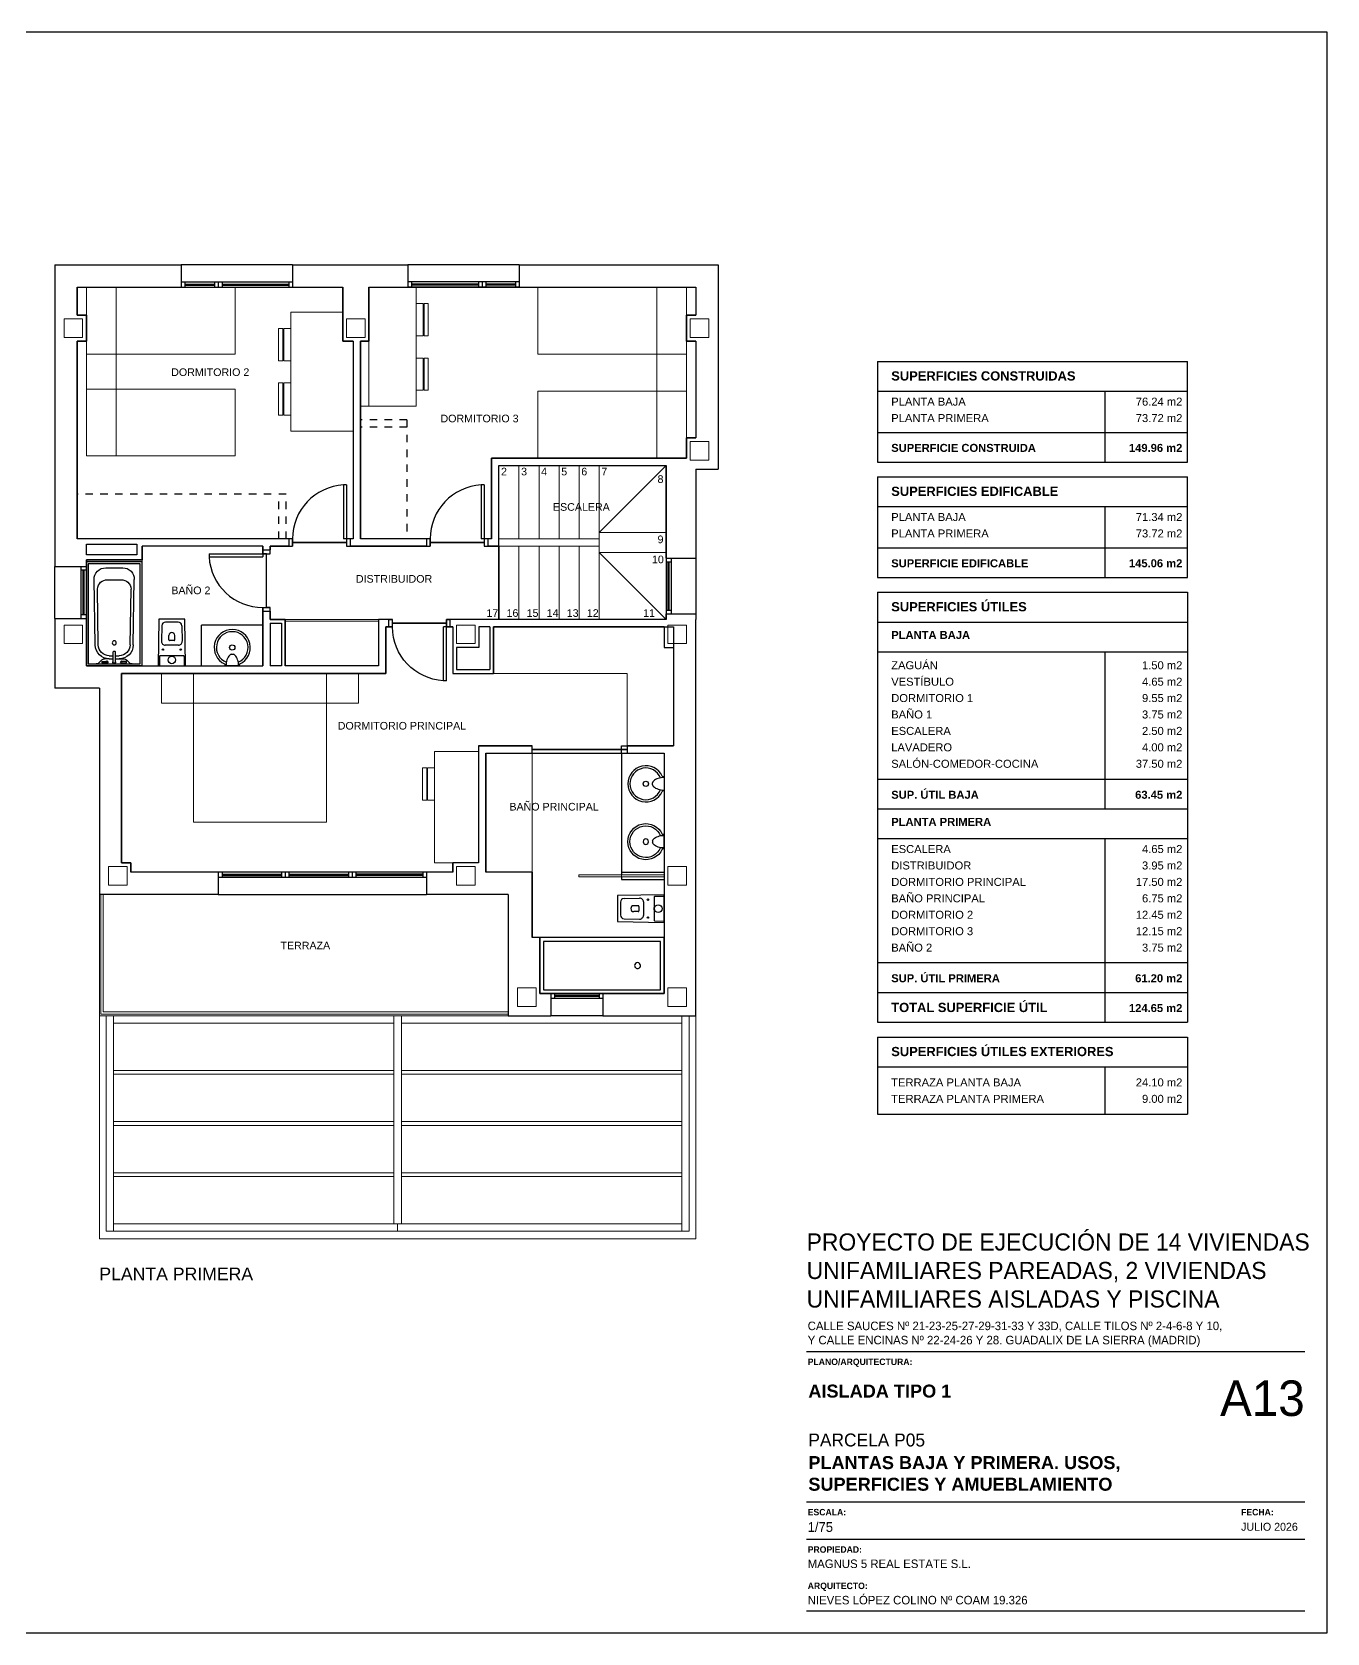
# Model space of a CAD drawing. Header units: millimetres. Extents: x 441156 to 441653, y 4514887 to 4515266.
# Drawn here: x 441376.59 to 441394.01, y 4515046.18 to 4515067.72 of the extents above; entities that cross this region are included whole.
import ezdxf
from ezdxf.enums import TextEntityAlignment as Align

# ---------------------------------------------------------------- set-up
doc = ezdxf.new("R2010")
doc.units = ezdxf.units.MM
doc.linetypes.add('CONTINUA', pattern=[0])
doc.linetypes.add('RAYITAS', pattern=[0.375, 0.25, -0.125])
doc.layers.add('01_cartela', color=6, linetype='Continuous', plot=False)
doc.layers.add('01_superficies', color=30, linetype='Continuous', plot=False)
for name, color, linetype, lineweight in [('01_muebles_B', 254, 'Continuous', 5), ('01_pilares baja', 5, 'Continuous', 20), ('01_varios', 4, 'Continuous', 0)]:
    doc.layers.add(name, color=color, linetype=linetype, lineweight=lineweight)
for name, color, linetype in [('01_muros', 1, 'Continuous'), ('01_proyección', 4, 'RAYITAS'), ('01_puertas', 2, 'Continuous'), ('01_sanitarios', 250, 'Continuous'), ('01_tabiques', 3, 'Continuous'), ('01_texto cartela', 5, 'Continuous'), ('01_textos', 7, 'Continuous'), ('01_ventanas', 2, 'Continuous')]:
    doc.layers.add(name, color=color, linetype=linetype)
doc.styles.add('Century Gothic', font='', dxfattribs={"height": 2})
doc.styles.add('Century Gothic_3', font='', dxfattribs={"height": 4.5})
doc.styles.add('Century Gothic_5', font='', dxfattribs={"height": 2.5})
doc.styles.add('Century Gothic_6', font='', dxfattribs={"height": 11})
doc.styles.add('Estilo1', font='swissel.ttf')
doc.styles.add('NIEVES2', font='sanss___.ttf')
doc.styles.add('NIEVES3', font='swisseb.ttf')
doc.styles.get('Century Gothic').set_extended_font_data('Century Gothic')
doc.styles.get('Century Gothic_3').set_extended_font_data('Century Gothic')
doc.styles.get('Century Gothic_5').set_extended_font_data('Century Gothic')
doc.styles.get('Century Gothic_6').set_extended_font_data('Century Gothic')

# ---------------------------------------------------------------- blocks, each defined once
blk = doc.blocks.new('duravit inodoro cisterna')
at = {"layer": '01_sanitarios', "linetype": 'Continuous'}
for p, q in [((-0.136, 0.541), (-0.14, 0.331)), ((0.086, 0.59), (-0.086, 0.59)), ((0.136, 0.541), (0.14, 0.331)), ((0.09, 0.28), (-0.09, 0.28)), ((-0.04, 0.35), (-0.04, 0.41)), ((0.03, 0.34), (-0.03, 0.34)), ((0.04, 0.35), (0.04, 0.41)), ((-0.166, 0.127), (-0.168, 0)), ((0.166, 0.127), (0.168, 0))]:
    blk.add_line(p, q, dxfattribs=at)
at = {"layer": '01_sanitarios', "linetype": 'Continuous', "flags": 128}
blk.add_lwpolyline([(0.181, 0, 0.414214), (0.185, 0.004), (0.185, 0.005), (0.175, 0.626, 0.436396), (0.171, 0.63), (-0.171, 0.63, 0.436396), (-0.175, 0.626), (-0.185, 0.005), (-0.185, 0.004, 0.414214), (-0.181, 0)], format="xyb", close=True, dxfattribs=at)
at = {"layer": '01_sanitarios', "linetype": 'Continuous'}
for centre, radius in [((-0.12, 0.22), 0.01), ((0.12, 0.22), 0.01), ((0, 0.08), 0.051)]:
    blk.add_circle(centre, radius, dxfattribs=at)
for centre, radius, start, end in [((-0.086, 0.54), 0.05, 90, 179.076), ((0, 0.41), 0.04, 0, 180), ((0.086, 0.54), 0.05, 0.924, 90), ((-0.09, 0.33), 0.05, 179.076, 270), ((-0.03, 0.35), 0.01, 180, 270), ((0.03, 0.35), 0.01, 270, 0), ((0.09, 0.33), 0.05, 270, 0.924), ((-0.159, 0.127), 0.007, 93.0641, 179.076), ((0, -2.844), 2.982, 86.9359, 93.0641), ((0.159, 0.127), 0.007, 0.924, 86.9359)]:
    blk.add_arc(centre, radius, start, end, dxfattribs=at)
blk = doc.blocks.new('P725-10')
for p, q in [((-0.05, 0.824), (-0.091, 0.824)), ((-0.091, 0.824), (-0.091, 0.1)), ((-0.05, 0.824), (-0.05, 0)), ((-0.775, 0.1), (-0.825, 0.1)), ((-0.825, 0), (-0.775, 0)), ((-0.775, 0.1), (-0.775, 0)), ((0, 0.1), (-0.091, 0.1)), ((-0.05, 0), (0, 0))]:
    blk.add_line(p, q)
blk.add_arc((-0.05, 0.1), 0.725, 93.2758, 180)
blk = doc.blocks.new('lav-encimera 2')
at = {"layer": '01_sanitarios'}
for p, q in [((-0.174, -0.017), (-0.174, 0.017)), ((-0.003, 0.107), (-0.019, 0.107)), ((0, 0.104), (0, -0.104)), ((-0.003, -0.107), (-0.019, -0.107))]:
    blk.add_line(p, q, dxfattribs=at)
blk.add_circle((-0.275, 0), 0.04, dxfattribs=at)
for centre, radius, start, end in [((-0.275, 0), 0.27, 24.8749, 335.1251), ((-0.275, 0), 0.237, 22.0656, 338.0564), ((-0.122, 0), 0.0553, 135.6956, 162.5904), ((-0.047, -0.072), 0.159, 106.8165, 135.6956), ((-0.003, -0.217), 0.311, 89.383, 106.8165), ((-0.018, 0.121), 0.0142, 210.5291, 266.214), ((-0.003, 0.104), 0.003, 360, 83.3159), ((-0.122, 0), 0.0553, 197.9532, 224.3044), ((-0.047, 0.073), 0.159, 224.3044, 253.1835), ((-0.003, 0.218), 0.311, 253.1835, 270.617), ((-0.018, -0.121), 0.0142, 93.786, 149.4709), ((-0.003, -0.104), 0.003, 276.6841, 360)]:
    blk.add_arc(centre, radius, start, end, dxfattribs=at)
blk = doc.blocks.new('Bañera-Rectangular con grifo-3D - 1700 x 800 x 498mm-789295-PRIMERA SUPERFICIES Y MOBILIARIO')
at = {"layer": '01_sanitarios', "linetype": 'CONTINUA'}
for p, q in [((-0.475, -0.84), (-0.475, -0.09)), ((0.925, -0.84), (0.925, -0.09))]:
    blk.add_line(p, q, dxfattribs=at)
at = {"layer": '01_sanitarios'}
for p, q in [((0.925, -0.09), (-0.475, -0.09)), ((-0.449, -0.814), (-0.449, -0.116)), ((-0.449, -0.116), (0.899, -0.116)), ((0.643, -0.209), (-0.237, -0.195)), ((0.899, -0.116), (0.899, -0.814)), ((-0.395, -0.35), (-0.395, -0.58)), ((-0.235, -0.375), (-0.235, -0.555)), ((0.642, -0.251), (-0.109, -0.239)), ((0.788, -0.399), (0.788, -0.452)), ((0.83, -0.399), (0.83, -0.334)), ((0.83, -0.399), (0.83, -0.452)), ((0.845, -0.298), (0.884, -0.259)), ((0.867, -0.299), (0.867, -0.365)), ((0.867, -0.299), (0.882, -0.299)), ((0.882, -0.299), (0.882, -0.365)), ((0.875, -0.452), (0.737, -0.452)), ((0.737, -0.478), (0.875, -0.478)), ((0.788, -0.478), (0.788, -0.531)), ((0.83, -0.478), (0.83, -0.531)), ((0.83, -0.531), (0.83, -0.596)), ((0.845, -0.632), (0.884, -0.671)), ((0.867, -0.631), (0.867, -0.565)), ((0.882, -0.631), (0.867, -0.631)), ((0.882, -0.565), (0.882, -0.631)), ((0.925, -0.84), (-0.475, -0.84)), ((0.899, -0.814), (-0.449, -0.814)), ((0.643, -0.721), (-0.237, -0.735)), ((0.642, -0.679), (-0.109, -0.691))]:
    blk.add_line(p, q, dxfattribs=at)
blk.add_circle((0.615, -0.465), 0.0275, dxfattribs=at)
for centre, radius, start, end in [((-0.241, -0.349), 0.154, 88.3237, 180.683), ((0.64, -0.399), 0.19, 0, 89.0868), ((-0.103, -0.371), 0.132, 92.9253, 181.402), ((0.64, -0.399), 0.148, 360, 89.1455), ((0.88, -0.334), 0.05, 135, 180), ((0.875, -0.365), 0.017, 116.179, 63.821), ((0.875, -0.365), 0.0075, 180, 0), ((0.849, -0.223), 0.05, 315.0032, 0), ((-0.241, -0.581), 0.154, 179.317, 271.6763), ((-0.103, -0.559), 0.132, 178.598, 267.0747), ((0.64, -0.531), 0.148, 270.921, 0), ((0.64, -0.531), 0.19, 270.9751, 0), ((0.88, -0.596), 0.05, 180, 224.8463), ((0.875, -0.565), 0.017, 296.179, 243.821), ((0.875, -0.465), 0.019, 223.1736, 136.8264), ((0.875, -0.565), 0.0075, 0, 180), ((0.875, -0.465), 0.013, 270, 90), ((0.849, -0.707), 0.05, 0, 45.0092)]:
    blk.add_arc(centre, radius, start, end, dxfattribs=at)
blk.add_ellipse((0.737, -0.465), major_axis=(0, 0.013), ratio=0.955769, start_param=0, end_param=3.141593, dxfattribs=at)

msp = doc.modelspace()

# ---------------------------------------------------------------- linework, layer by layer
at = {"layer": '01_cartela', "color": 1}
msp.add_lwpolyline([(441363.372, 4515067.72), (441363.372, 4515046.185), (441394.01, 4515046.185), (441394.01, 4515067.72)], close=True, dxfattribs=at)
at = {"layer": '01_muebles_B', "linetype": 'CONTINUA'}
for p, q in [((441377.718, 4515064.288, 0), (441377.718, 4515063.388, 0)), ((441381.756, 4515062.688, 0), (441381.756, 4515064.288, 0)), ((441384.993, 4515064.288), (441384.993, 4515063.388)), ((441380.068, 4515062.353, 0), (441380.068, 4515063.953, 0)), ((441380.768, 4515063.953, 0), (441380.068, 4515063.953, 0)), ((441377.718, 4515062.918, 0), (441377.718, 4515062.018, 0)), ((441384.993, 4515062.888), (441384.993, 4515061.988)), ((441381.006, 4515062.688, 0), (441381.756, 4515062.688, 0)), ((441380.768, 4515062.353, 0), (441380.068, 4515062.353, 0)), ((441380.768, 4515062.353, 0), (441380.906, 4515062.353, 0)), ((441380.551, 4515058.693, 0), (441378.76, 4515058.693, 0))]:
    msp.add_line(p, q, dxfattribs=at)
at = {"layer": '01_muebles_B'}
msp.add_line((441378.068, 4515060.593, 0), (441378.068, 4515060.618, 0), dxfattribs=at)
at = {"layer": '01_muebles_B', "linetype": 'CONTINUA', "elevation": 0}
for points in [[(441377.318, 4515063.388), (441379.318, 4515063.388), (441379.318, 4515064.288), (441377.318, 4515064.288)], [(441381.85, 4515064.066), (441381.85, 4515063.634), (441381.756, 4515063.634), (441381.756, 4515064.066)], [(441381.919, 4515064.066), (441381.919, 4515063.634), (441381.861, 4515063.634), (441381.861, 4515064.066)], [(441379.905, 4515063.731), (441379.905, 4515063.299), (441379.963, 4515063.299), (441379.963, 4515063.731)], [(441379.974, 4515063.731), (441379.974, 4515063.299), (441380.068, 4515063.299), (441380.068, 4515063.731)], [(441377.319, 4515062.918), (441377.319, 4515063.388), (441377.718, 4515063.388), (441377.718, 4515062.918)], [(441381.85, 4515063.334), (441381.85, 4515062.902), (441381.756, 4515062.902), (441381.756, 4515063.334)], [(441381.919, 4515063.334), (441381.919, 4515062.902), (441381.861, 4515062.902), (441381.861, 4515063.334)], [(441377.318, 4515062.018), (441379.318, 4515062.018), (441379.318, 4515062.918), (441377.318, 4515062.918)], [(441379.905, 4515062.999), (441379.905, 4515062.567), (441379.963, 4515062.567), (441379.963, 4515062.999)], [(441379.974, 4515062.999), (441379.974, 4515062.567), (441380.068, 4515062.567), (441380.068, 4515062.999)], [(441378.76, 4515059.093), (441378.33, 4515059.093), (441378.33, 4515058.693), (441378.76, 4515058.693)], [(441378.76, 4515057.093), (441378.76, 4515059.093), (441380.551, 4515059.093), (441380.551, 4515057.093)], [(441380.551, 4515059.093), (441380.981, 4515059.093), (441380.981, 4515058.693), (441380.551, 4515058.693)], [(441382.003, 4515056.543), (441382.593, 4515056.543), (441382.593, 4515058.043), (441382.003, 4515058.043)], [(441381.84, 4515057.821), (441381.84, 4515057.389), (441381.898, 4515057.389), (441381.898, 4515057.821)], [(441381.909, 4515057.821), (441381.909, 4515057.389), (441382.003, 4515057.389), (441382.003, 4515057.821)]]:
    msp.add_lwpolyline(points, close=True, dxfattribs=at)
at = {"layer": '01_muebles_B', "linetype": 'CONTINUA'}
for points in [[(441385.393, 4515063.388), (441383.393, 4515063.388), (441383.393, 4515064.288), (441385.393, 4515064.288)], [(441384.994, 4515062.888), (441384.994, 4515063.388), (441385.393, 4515063.388), (441385.393, 4515062.888)], [(441385.393, 4515061.988), (441383.393, 4515061.988), (441383.393, 4515062.888), (441385.393, 4515062.888)]]:
    msp.add_lwpolyline(points, close=True, dxfattribs=at)
at = {"layer": '01_muebles_B', "linetype": 'CONTINUA', "elevation": 0}
msp.add_lwpolyline([(441381.118, 4515062.688), (441381.118, 4515063.563)], dxfattribs=at)
at = {"layer": '01_muros'}
for p, q in [((441376.893, 4515064.588), (441376.893, 4515060.531)), ((441376.893, 4515064.588), (441378.593, 4515064.588)), ((441378.593, 4515064.588, 0), (441378.593, 4515064.288, 0)), ((441380.093, 4515064.588, 0), (441380.093, 4515064.288, 0)), ((441380.093, 4515064.588), (441381.643, 4515064.588, 0)), ((441381.643, 4515064.588, 0), (441381.643, 4515064.288, 0)), ((441383.143, 4515064.588, 0), (441385.818, 4515064.588)), ((441383.143, 4515064.588, 0), (441383.143, 4515064.288, 0)), ((441385.818, 4515064.588, 0), (441385.818, 4515061.838, 0)), ((441385.518, 4515061.838, 0), (441385.818, 4515061.838, 0)), ((441385.518, 4515061.838, 0), (441385.518, 4515060.643, 0)), ((441376.893, 4515060.531, 0), (441377.318, 4515060.531, 0)), ((441385.118, 4515060.643), (441385.518, 4515060.643)), ((441385.118, 4515059.893), (441385.518, 4515059.893)), ((441385.518, 4515059.893, 0), (441385.518, 4515059.818, 0)), ((441376.893, 4515059.831), (441376.893, 4515058.893)), ((441376.893, 4515059.831, 0), (441377.318, 4515059.831, 0)), ((441385.518, 4515054.488), (441385.518, 4515059.818)), ((441377.493, 4515058.893), (441376.893, 4515058.893)), ((441377.493, 4515058.893), (441377.493, 4515056.118)), ((441379.093, 4515056.418, 0), (441379.093, 4515056.118, 0)), ((441381.893, 4515056.418, 0), (441381.893, 4515056.118, 0)), ((441379.093, 4515056.118, 0), (441377.493, 4515056.118, 0)), ((441382.993, 4515056.118, 0), (441381.893, 4515056.118, 0)), ((441382.993, 4515056.118), (441382.993, 4515054.488)), ((441383.568, 4515054.788, 0), (441383.568, 4515054.488, 0)), ((441384.268, 4515054.788, 0), (441384.268, 4515054.488, 0)), ((441382.993, 4515054.488), (441383.568, 4515054.488)), ((441384.268, 4515054.488), (441385.518, 4515054.488, 0))]:
    msp.add_line(p, q, dxfattribs=at)
at = {"layer": '01_pilares baja'}
for points in [[(441377.268, 4515063.613), (441377.018, 4515063.613), (441377.018, 4515063.863), (441377.268, 4515063.863), (441377.268, 4515063.613)], [(441381.068, 4515063.613), (441380.818, 4515063.613), (441380.818, 4515063.863), (441381.068, 4515063.863), (441381.068, 4515063.613)], [(441385.443, 4515063.863), (441385.693, 4515063.863), (441385.693, 4515063.613), (441385.443, 4515063.613), (441385.443, 4515063.863)], [(441385.443, 4515062.213), (441385.693, 4515062.213), (441385.693, 4515061.963), (441385.443, 4515061.963), (441385.443, 4515062.213)], [(441377.268, 4515059.493), (441377.018, 4515059.493), (441377.018, 4515059.743), (441377.268, 4515059.743), (441377.268, 4515059.493)], [(441382.548, 4515059.493), (441382.298, 4515059.493), (441382.298, 4515059.743), (441382.548, 4515059.743), (441382.548, 4515059.493)], [(441385.143, 4515059.493), (441385.393, 4515059.493), (441385.393, 4515059.743), (441385.143, 4515059.743), (441385.143, 4515059.493)], [(441377.868, 4515056.243), (441377.618, 4515056.243), (441377.618, 4515056.493), (441377.868, 4515056.493), (441377.868, 4515056.243)], [(441382.298, 4515056.243), (441382.548, 4515056.243), (441382.548, 4515056.493), (441382.298, 4515056.493), (441382.298, 4515056.243)], [(441385.143, 4515056.243), (441385.393, 4515056.243), (441385.393, 4515056.493), (441385.143, 4515056.493), (441385.143, 4515056.243)], [(441383.118, 4515054.613), (441383.368, 4515054.613), (441383.368, 4515054.863), (441383.118, 4515054.863), (441383.118, 4515054.613)], [(441385.143, 4515054.613), (441385.393, 4515054.613), (441385.393, 4515054.863), (441385.143, 4515054.863), (441385.143, 4515054.613)]]:
    msp.add_lwpolyline(points, close=True, dxfattribs=at)
at = {"layer": '01_proyección', "color": 120, "ltscale": 0.25}
for p, q in [((441381.631, 4515062.503, 0), (441381.006, 4515062.503, 0)), ((441381.631, 4515062.503, 0), (441381.631, 4515060.903, 0)), ((441381.631, 4515062.403, 0), (441381.006, 4515062.403, 0)), ((441380.006, 4515061.503), (441377.193, 4515061.503)), ((441379.906, 4515060.903, 0), (441379.906, 4515061.503, 0)), ((441380.006, 4515060.903, 0), (441380.006, 4515061.503, 0))]:
    msp.add_line(p, q, dxfattribs=at)
at = {"layer": '01_sanitarios', "linetype": 'CONTINUA'}
for p, q in [((441379.693, 4515059.743), (441378.868, 4515059.743)), ((441378.868, 4515059.193, 0), (441378.868, 4515059.743)), ((441384.518, 4515058.018), (441384.518, 4515056.418))]:
    msp.add_line(p, q, dxfattribs=at)
for points in [[(441385.093, 4515055.538), (441383.418, 4515055.538), (441383.418, 4515054.788), (441385.093, 4515054.788)], [(441385.043, 4515055.488), (441383.468, 4515055.488), (441383.468, 4515054.838), (441385.043, 4515054.838)]]:
    msp.add_lwpolyline(points, close=True, dxfattribs=at)
for start, end in [(0.0137, 180.0137), (180.0137, 0.0137)]:
    msp.add_arc((441384.734, 4515055.163), 0.04, start, end, dxfattribs=at)
at = {"layer": '01_superficies', "linetype": 'CONTINUA'}
for p, q in [((441382.248, 4515059.718, 0), (441382.212, 4515059.718, 0)), ((441382.248, 4515059.718, 0), (441382.248, 4515059.093)), ((441382.248, 4515059.093), (441382.798, 4515059.093)), ((441382.248, 4515056.418, 0), (441381.893, 4515056.418, 0)), ((441382.248, 4515056.418, 0), (441382.248, 4515056.543, 0))]:
    msp.add_line(p, q, dxfattribs=at)
at = {"layer": '01_superficies', "linetype": 'CONTINUA', "elevation": 0}
msp.add_lwpolyline([(441377.193, 4515064.288), (441380.768, 4515064.288), (441380.768, 4515063.563), (441380.906, 4515063.563), (441380.906, 4515060.903), (441380.818, 4515060.903), (441380.818, 4515060.853), (441380.093, 4515060.853), (441380.093, 4515060.903), (441377.193, 4515060.903), (441377.193, 4515063.563), (441377.318, 4515063.563), (441377.318, 4515063.913), (441377.193, 4515063.913)], close=True, dxfattribs=at)
at = {"layer": '01_superficies', "linetype": 'CONTINUA'}
for points in [[(441381.006, 4515060.903), (441381.006, 4515063.563), (441381.118, 4515063.563), (441381.118, 4515064.288), (441385.518, 4515064.288), (441385.518, 4515063.913), (441385.393, 4515063.913), (441385.393, 4515063.563), (441385.518, 4515063.563), (441385.518, 4515062.263), (441385.393, 4515062.263), (441385.393, 4515061.988), (441382.768, 4515061.988), (441382.768, 4515060.903), (441382.67, 4515060.903), (441382.67, 4515060.853), (441381.945, 4515060.853), (441381.945, 4515060.903)], [(441382.868, 4515061.888), (441385.118, 4515061.888), (441385.118, 4515059.818), (441382.868, 4515059.818)], [(441377.318, 4515060.618), (441377.318, 4515059.193), (441379.693, 4515059.193), (441379.693, 4515059.978), (441379.693, 4515059.978), (441379.743, 4515059.978), (441379.743, 4515060.703), (441379.693, 4515060.703), (441379.693, 4515060.803), (441378.068, 4515060.803), (441378.068, 4515060.618)], [(441379.743, 4515060.703), (441379.793, 4515060.703), (441379.793, 4515060.803), (441380.093, 4515060.803), (441380.093, 4515060.853), (441380.818, 4515060.853), (441380.818, 4515060.803), (441381.945, 4515060.803), (441381.945, 4515060.853), (441382.67, 4515060.853), (441382.67, 4515060.803), (441382.868, 4515060.803), (441382.868, 4515059.818), (441382.162, 4515059.818), (441382.162, 4515059.768), (441381.437, 4515059.768), (441381.437, 4515059.818), (441381.248, 4515059.818), (441381.248, 4515059.193), (441379.993, 4515059.193), (441379.993, 4515059.818), (441379.793, 4515059.818), (441379.793, 4515059.978), (441379.743, 4515059.978)], [(441377.793, 4515059.093), (441381.348, 4515059.093), (441381.348, 4515059.718), (441381.437, 4515059.718), (441381.437, 4515059.768), (441382.162, 4515059.768), (441382.162, 4515059.718), (441382.248, 4515059.718), (441382.248, 4515059.093), (441382.798, 4515059.093), (441382.798, 4515059.718), (441385.218, 4515059.718), (441385.218, 4515058.118), (441384.593, 4515058.118), (441384.593, 4515058.068), (441383.318, 4515058.068), (441383.318, 4515058.118), (441382.593, 4515058.118), (441382.593, 4515056.543), (441382.248, 4515056.543), (441382.248, 4515056.418), (441377.918, 4515056.418), (441377.918, 4515056.493), (441377.918, 4515056.543), (441377.793, 4515056.543)], [(441383.318, 4515058.068), (441384.593, 4515058.068), (441384.593, 4515058.018), (441385.093, 4515058.018), (441385.093, 4515054.788), (441383.418, 4515054.788), (441383.418, 4515055.538), (441383.318, 4515055.538), (441383.318, 4515056.418), (441382.693, 4515056.418), (441382.693, 4515058.018), (441383.318, 4515058.018)]]:
    msp.add_lwpolyline(points, close=True, dxfattribs=at)
msp.add_lwpolyline([(441383.318, 4515058.018), (441385.093, 4515058.018), (441385.093, 4515054.788), (441383.418, 4515054.788), (441383.418, 4515055.538), (441383.318, 4515055.538), (441383.318, 4515056.418)], dxfattribs=at)
at = {"layer": '01_tabiques'}
for p, q in [((441377.193, 4515064.288, 0), (441377.193, 4515063.913, 0)), ((441377.193, 4515064.288, 0), (441378.593, 4515064.288)), ((441380.093, 4515064.288), (441380.768, 4515064.288)), ((441381.118, 4515064.288), (441381.643, 4515064.288, 0)), ((441383.143, 4515064.288, 0), (441385.518, 4515064.288)), ((441385.518, 4515064.288, 0), (441385.518, 4515063.913, 0)), ((441377.193, 4515063.563), (441377.193, 4515060.903)), ((441380.906, 4515063.563, 0), (441380.906, 4515060.903, 0)), ((441381.006, 4515063.563, 0), (441381.006, 4515060.903, 0)), ((441385.518, 4515063.563, 0), (441385.518, 4515062.263, 0)), ((441382.768, 4515061.988), (441385.393, 4515061.988)), ((441382.768, 4515060.903), (441382.768, 4515061.988)), ((441382.868, 4515061.888), (441385.118, 4515061.888)), ((441382.868, 4515060.803), (441382.868, 4515061.873)), ((441385.118, 4515060.643), (441385.118, 4515061.888)), ((441380.043, 4515060.903), (441377.193, 4515060.903)), ((441379.693, 4515060.803), (441378.068, 4515060.803)), ((441378.068, 4515060.618, 0), (441378.068, 4515060.803, 0)), ((441379.693, 4515060.803), (441379.693, 4515060.753)), ((441379.693, 4515060.753), (441379.793, 4515060.753)), ((441380.043, 4515060.803, 0), (441379.793, 4515060.803, 0)), ((441379.793, 4515060.803), (441379.793, 4515060.753)), ((441380.043, 4515060.903, 0), (441380.043, 4515060.803, 0)), ((441380.906, 4515060.903, 0), (441380.868, 4515060.903, 0)), ((441380.868, 4515060.903, 0), (441380.868, 4515060.803, 0)), ((441380.906, 4515060.903), (441380.868, 4515060.903)), ((441381.895, 4515060.803), (441380.868, 4515060.803, 0)), ((441381.895, 4515060.903), (441381.006, 4515060.903)), ((441381.895, 4515060.903), (441381.895, 4515060.803)), ((441382.768, 4515060.903), (441382.72, 4515060.903)), ((441382.72, 4515060.903), (441382.72, 4515060.803)), ((441382.868, 4515060.803), (441382.72, 4515060.803)), ((441377.318, 4515060.531, 0), (441377.318, 4515060.618)), ((441377.318, 4515060.618), (441378.068, 4515060.618, 0)), ((441379.693, 4515059.928), (441379.693, 4515059.193)), ((441379.693, 4515059.928), (441379.793, 4515059.928)), ((441379.793, 4515059.928), (441379.793, 4515059.818)), ((441385.118, 4515059.818), (441385.118, 4515059.893)), ((441377.318, 4515059.831), (441377.318, 4515059.193)), ((441379.793, 4515059.818), (441379.993, 4515059.818)), ((441379.793, 4515059.768), (441379.793, 4515059.193)), ((441379.793, 4515059.768), (441379.943, 4515059.768)), ((441379.793, 4515059.768), (441379.793, 4515059.193)), ((441379.943, 4515059.768), (441379.943, 4515059.193)), ((441379.993, 4515059.818), (441379.993, 4515059.193)), ((441381.387, 4515059.818), (441381.248, 4515059.818)), ((441381.248, 4515059.818, 0), (441381.248, 4515059.193)), ((441381.387, 4515059.718, 0), (441381.348, 4515059.718, 0)), ((441381.348, 4515059.718, 0), (441381.348, 4515059.093)), ((441381.387, 4515059.718, 0), (441381.387, 4515059.818, 0)), ((441385.118, 4515059.818), (441382.212, 4515059.818)), ((441382.212, 4515059.718, 0), (441382.212, 4515059.818, 0)), ((441382.212, 4515059.718, 0), (441382.248, 4515059.718, 0)), ((441382.248, 4515059.718, 0), (441382.248, 4515059.093)), ((441382.598, 4515059.718, 0), (441382.598, 4515059.443, 0)), ((441382.748, 4515059.718), (441382.598, 4515059.718)), ((441382.748, 4515059.718), (441382.748, 4515059.143)), ((441385.093, 4515059.718), (441382.798, 4515059.718)), ((441382.798, 4515059.718), (441382.798, 4515059.093)), ((441382.598, 4515059.443), (441382.298, 4515059.443)), ((441382.298, 4515059.443), (441382.298, 4515059.143)), ((441385.218, 4515059.443), (441385.218, 4515058.118)), ((441377.318, 4515059.193), (441379.693, 4515059.193)), ((441379.943, 4515059.193), (441379.793, 4515059.193)), ((441381.248, 4515059.193), (441379.993, 4515059.193)), ((441377.793, 4515059.093), (441377.793, 4515056.543)), ((441381.348, 4515059.093), (441377.793, 4515059.093)), ((441382.248, 4515059.093), (441382.798, 4515059.093)), ((441382.298, 4515059.143), (441382.748, 4515059.143)), ((441382.593, 4515058.118, 0), (441383.318, 4515058.118)), ((441382.593, 4515058.118), (441382.593, 4515056.543)), ((441383.318, 4515058.018, 0), (441383.318, 4515058.118)), ((441384.518, 4515058.118), (441385.218, 4515058.118, 0)), ((441384.518, 4515058.018), (441384.518, 4515058.118)), ((441382.693, 4515058.018), (441382.693, 4515056.418)), ((441382.693, 4515058.018, 0), (441383.318, 4515058.018)), ((441384.518, 4515058.018), (441385.093, 4515058.018, 0)), ((441385.093, 4515058.018), (441385.093, 4515056.418)), ((441379.093, 4515056.418, 0), (441377.918, 4515056.418, 0)), ((441382.248, 4515056.418, 0), (441381.893, 4515056.418, 0)), ((441382.593, 4515056.543), (441382.248, 4515056.543)), ((441382.248, 4515056.418, 0), (441382.248, 4515056.543, 0)), ((441383.318, 4515056.418, 0), (441382.693, 4515056.418, 0)), ((441383.318, 4515056.418), (441383.318, 4515055.538)), ((441384.518, 4515056.418), (441385.093, 4515056.418)), ((441384.518, 4515056.418), (441384.518, 4515056.382)), ((441384.518, 4515056.354), (441384.518, 4515056.318)), ((441384.518, 4515056.318), (441385.093, 4515056.318)), ((441385.093, 4515056.318), (441385.093, 4515054.788)), ((441383.418, 4515054.788), (441383.568, 4515054.788)), ((441384.268, 4515054.788), (441385.093, 4515054.788))]:
    msp.add_line(p, q, dxfattribs=at)
at = {"layer": '01_tabiques', "elevation": 0}
for points in [[(441380.906, 4515063.563), (441380.768, 4515063.563), (441380.768, 4515064.288), (441380.768, 4515064.288)], [(441381.118, 4515064.288), (441381.118, 4515064.288), (441381.118, 4515063.563), (441381.006, 4515063.563)]]:
    msp.add_lwpolyline(points, dxfattribs=at)
at = {"layer": '01_tabiques'}
for points in [[(441377.193, 4515063.913), (441377.318, 4515063.913), (441377.318, 4515063.563)], [(441385.518, 4515063.563), (441385.393, 4515063.563), (441385.393, 4515063.913), (441385.518, 4515063.913)], [(441377.318, 4515063.563), (441377.193, 4515063.563)], [(441385.393, 4515061.988), (441385.393, 4515062.263), (441385.518, 4515062.263)], [(441385.093, 4515059.718), (441385.093, 4515059.443)], [(441385.093, 4515059.443), (441385.218, 4515059.443)], [(441377.793, 4515056.543), (441377.918, 4515056.543), (441377.918, 4515056.418)], [(441383.418, 4515054.788), (441383.418, 4515055.538), (441383.318, 4515055.538)]]:
    msp.add_lwpolyline(points, dxfattribs=at)
msp.add_lwpolyline([(441377.318, 4515060.833), (441377.998, 4515060.833), (441377.998, 4515060.688), (441377.318, 4515060.688)], close=True, dxfattribs=at)
at = {"layer": '01_texto cartela'}
for p, q in [((441387.962, 4515063.288), (441392.133, 4515063.288)), ((441387.962, 4515063.288), (441387.962, 4515061.935)), ((441392.133, 4515061.935), (441392.133, 4515063.288)), ((441387.962, 4515062.888), (441392.133, 4515062.888)), ((441391.019, 4515062.888), (441391.019, 4515061.935)), ((441387.962, 4515062.335), (441392.133, 4515062.335)), ((441387.962, 4515061.935), (441392.133, 4515061.935)), ((441387.962, 4515061.735), (441392.133, 4515061.735)), ((441387.962, 4515061.735), (441387.962, 4515060.383)), ((441392.133, 4515060.383), (441392.133, 4515061.735)), ((441387.962, 4515061.336), (441392.133, 4515061.336)), ((441391.019, 4515061.336), (441391.019, 4515060.383)), ((441387.962, 4515060.783), (441392.133, 4515060.783)), ((441387.962, 4515060.383), (441392.133, 4515060.383)), ((441387.962, 4515060.183), (441392.133, 4515060.183)), ((441387.962, 4515060.183), (441387.962, 4515054.4)), ((441392.133, 4515060.183), (441392.133, 4515054.4)), ((441387.962, 4515059.783), (441392.133, 4515059.783)), ((441387.962, 4515059.384), (441392.133, 4515059.384)), ((441391.019, 4515059.384), (441391.019, 4515057.27)), ((441387.962, 4515057.669), (441392.133, 4515057.669)), ((441387.962, 4515057.27), (441392.133, 4515057.27)), ((441387.962, 4515056.87), (441392.133, 4515056.87)), ((441391.019, 4515056.87), (441391.019, 4515054.4)), ((441392.133, 4515055.201), (441387.962, 4515055.201)), ((441387.962, 4515054.8), (441392.133, 4515054.8)), ((441387.962, 4515054.4), (441392.133, 4515054.4)), ((441387.962, 4515054.2), (441387.962, 4515053.162)), ((441387.962, 4515054.2), (441392.133, 4515054.2)), ((441392.133, 4515054.2), (441392.133, 4515053.162)), ((441387.962, 4515053.8), (441392.133, 4515053.8)), ((441391.019, 4515053.8), (441391.019, 4515053.162)), ((441387.962, 4515053.162), (441392.133, 4515053.162)), ((441387.009, 4515049.973), (441393.71, 4515049.973)), ((441387.009, 4515047.951), (441393.71, 4515047.951)), ((441387.009, 4515047.449), (441393.71, 4515047.449)), ((441387.009, 4515046.485), (441393.71, 4515046.485))]:
    msp.add_line(p, q, dxfattribs=at)
at = {"layer": '01_varios', "linetype": 'CONTINUA'}
for p, q in [((441383.138, 4515060.903), (441383.138, 4515061.888)), ((441383.408, 4515060.903), (441383.408, 4515061.888)), ((441383.678, 4515060.903), (441383.678, 4515061.888)), ((441383.948, 4515060.903), (441383.948, 4515061.888)), ((441384.218, 4515060.988), (441384.218, 4515061.888)), ((441384.218, 4515060.988), (441385.118, 4515061.888)), ((441384.218, 4515060.988), (441384.218, 4515059.818)), ((441384.218, 4515060.988), (441385.118, 4515060.988)), ((441382.868, 4515060.903), (441384.218, 4515060.903)), ((441382.868, 4515060.803), (441382.868, 4515059.818)), ((441382.868, 4515060.803), (441384.218, 4515060.803)), ((441383.138, 4515060.803), (441383.138, 4515059.818)), ((441383.408, 4515060.803), (441383.408, 4515059.818)), ((441383.678, 4515060.803), (441383.678, 4515059.818)), ((441383.948, 4515060.803), (441383.948, 4515059.818)), ((441384.218, 4515060.803), (441384.218, 4515060.718)), ((441384.218, 4515060.718), (441385.118, 4515060.718)), ((441384.218, 4515060.718), (441385.118, 4515059.818)), ((441381.248, 4515059.818), (441379.993, 4515059.818)), ((441381.248, 4515059.793), (441379.993, 4515059.793)), ((441382.798, 4515059.093), (441384.593, 4515059.093, 0)), ((441384.593, 4515059.093, 0), (441384.593, 4515058.118)), ((441383.318, 4515058.018), (441383.318, 4515056.418)), ((441384.518, 4515056.382), (441384.518, 4515056.354)), ((441377.493, 4515056.118), (441377.493, 4515054.488)), ((441377.513, 4515056.118), (441377.513, 4515054.508)), ((441377.543, 4515056.118), (441377.543, 4515054.538)), ((441377.493, 4515054.488), (441382.993, 4515054.488)), ((441377.493, 4515054.488), (441377.493, 4515051.488)), ((441377.513, 4515054.508), (441382.993, 4515054.508)), ((441377.543, 4515054.538), (441382.993, 4515054.538)), ((441377.583, 4515054.488), (441377.583, 4515051.588)), ((441377.683, 4515051.588), (441377.683, 4515054.488)), ((441381.456, 4515051.688, 0), (441381.456, 4515054.488, 0)), ((441381.556, 4515051.688, 0), (441381.556, 4515054.488, 0)), ((441385.328, 4515051.588), (441385.328, 4515054.488)), ((441385.428, 4515054.488), (441385.428, 4515051.588)), ((441385.518, 4515054.488), (441385.518, 4515051.488)), ((441377.683, 4515054.388, 0), (441381.456, 4515054.388, 0)), ((441381.556, 4515054.388, 0), (441385.328, 4515054.388)), ((441381.456, 4515053.751, 0), (441377.683, 4515053.751, 0)), ((441381.456, 4515053.701, 0), (441377.683, 4515053.701, 0)), ((441385.328, 4515053.751), (441381.556, 4515053.751, 0)), ((441385.328, 4515053.701), (441381.556, 4515053.701, 0)), ((441381.456, 4515053.063, 0), (441377.683, 4515053.063, 0)), ((441381.456, 4515053.013, 0), (441377.683, 4515053.013, 0)), ((441385.328, 4515053.063), (441381.556, 4515053.063, 0)), ((441385.328, 4515053.013), (441381.556, 4515053.013, 0)), ((441381.456, 4515052.376, 0), (441377.683, 4515052.376, 0)), ((441381.456, 4515052.326, 0), (441377.683, 4515052.326, 0)), ((441385.328, 4515052.376), (441381.556, 4515052.376, 0)), ((441385.328, 4515052.326), (441381.556, 4515052.326, 0)), ((441377.683, 4515051.688, 0), (441385.328, 4515051.688)), ((441381.506, 4515051.588, 0), (441381.506, 4515051.688, 0)), ((441381.506, 4515051.588, 0), (441381.506, 4515051.688, 0)), ((441377.493, 4515051.488, 0), (441385.518, 4515051.488)), ((441377.583, 4515051.588, 0), (441385.428, 4515051.588))]:
    msp.add_line(p, q, dxfattribs=at)
msp.add_lwpolyline([(441383.943, 4515056.382), (441385.093, 4515056.382), (441385.093, 4515056.354), (441383.943, 4515056.354)], close=True, dxfattribs=at)
at = {"layer": '01_ventanas', "color": 2, "linetype": 'CONTINUA'}
for p, q in [((441380.093, 4515064.588, 0), (441378.593, 4515064.588, 0)), ((441383.143, 4515064.588, 0), (441381.643, 4515064.588, 0)), ((441378.593, 4515064.358, 0), (441380.093, 4515064.358, 0)), ((441378.593, 4515064.288, 0), (441380.093, 4515064.288, 0)), ((441378.643, 4515064.358, 0), (441378.643, 4515064.288, 0)), ((441378.643, 4515064.33, 0), (441379.043, 4515064.33, 0)), ((441378.643, 4515064.316, 0), (441379.043, 4515064.316, 0)), ((441379.043, 4515064.358, 0), (441379.043, 4515064.288, 0)), ((441379.093, 4515064.358, 0), (441379.093, 4515064.288, 0)), ((441379.143, 4515064.358, 0), (441379.143, 4515064.288, 0)), ((441379.143, 4515064.33, 0), (441380.043, 4515064.33, 0)), ((441379.143, 4515064.316, 0), (441380.043, 4515064.316, 0)), ((441380.043, 4515064.358, 0), (441380.043, 4515064.288, 0)), ((441383.143, 4515064.358, 0), (441381.643, 4515064.358, 0)), ((441383.143, 4515064.288, 0), (441381.643, 4515064.288, 0)), ((441381.693, 4515064.358, 0), (441381.693, 4515064.288, 0)), ((441382.593, 4515064.33, 0), (441381.693, 4515064.33, 0)), ((441382.593, 4515064.316, 0), (441381.693, 4515064.316, 0)), ((441382.593, 4515064.358, 0), (441382.593, 4515064.288, 0)), ((441382.643, 4515064.358, 0), (441382.643, 4515064.288, 0)), ((441382.693, 4515064.358, 0), (441382.693, 4515064.288, 0)), ((441383.093, 4515064.33, 0), (441382.693, 4515064.33, 0)), ((441383.093, 4515064.316, 0), (441382.693, 4515064.316, 0)), ((441383.093, 4515064.358, 0), (441383.093, 4515064.288, 0)), ((441376.893, 4515059.831, 0), (441376.893, 4515060.531, 0)), ((441377.248, 4515059.831, 0), (441377.248, 4515060.531, 0)), ((441377.318, 4515059.831, 0), (441377.318, 4515060.531, 0)), ((441385.118, 4515060.643), (441385.118, 4515059.893)), ((441385.118, 4515060.593), (441385.188, 4515060.593)), ((441385.146, 4515059.943), (441385.146, 4515060.593)), ((441385.16, 4515059.943), (441385.16, 4515060.593)), ((441385.188, 4515060.643), (441385.188, 4515059.893)), ((441385.518, 4515060.643), (441385.518, 4515059.893)), ((441377.318, 4515060.481, 0), (441377.248, 4515060.481, 0)), ((441377.318, 4515060.481, 0), (441377.248, 4515060.481, 0)), ((441377.276, 4515059.881, 0), (441377.276, 4515060.481, 0)), ((441377.29, 4515059.881, 0), (441377.29, 4515060.481, 0)), ((441377.318, 4515059.881, 0), (441377.248, 4515059.881, 0)), ((441385.118, 4515059.943), (441385.188, 4515059.943)), ((441381.893, 4515056.418, 0), (441379.093, 4515056.418, 0)), ((441379.143, 4515056.418, 0), (441379.143, 4515056.348, 0)), ((441379.943, 4515056.418, 0), (441379.943, 4515056.348, 0)), ((441379.993, 4515056.418, 0), (441379.993, 4515056.348, 0)), ((441380.043, 4515056.418, 0), (441380.043, 4515056.348, 0)), ((441380.843, 4515056.418, 0), (441380.843, 4515056.348, 0)), ((441380.893, 4515056.418, 0), (441380.893, 4515056.348, 0)), ((441380.943, 4515056.418, 0), (441380.943, 4515056.348, 0)), ((441381.843, 4515056.418, 0), (441381.843, 4515056.348, 0)), ((441381.893, 4515056.348, 0), (441379.093, 4515056.348, 0)), ((441379.143, 4515056.39, 0), (441379.943, 4515056.39, 0)), ((441379.143, 4515056.376, 0), (441379.943, 4515056.376, 0)), ((441380.043, 4515056.39, 0), (441380.843, 4515056.39, 0)), ((441380.043, 4515056.376, 0), (441380.843, 4515056.376, 0)), ((441381.843, 4515056.39, 0), (441380.943, 4515056.39, 0)), ((441381.843, 4515056.376, 0), (441380.943, 4515056.376, 0)), ((441379.093, 4515056.118, 0), (441381.893, 4515056.118, 0)), ((441384.268, 4515054.788, 0), (441383.568, 4515054.788, 0)), ((441384.268, 4515054.718, 0), (441383.568, 4515054.718, 0)), ((441383.618, 4515054.788, 0), (441383.618, 4515054.718, 0)), ((441384.218, 4515054.76, 0), (441383.618, 4515054.76, 0)), ((441384.218, 4515054.746, 0), (441383.618, 4515054.746, 0)), ((441384.218, 4515054.788, 0), (441384.218, 4515054.718, 0)), ((441384.268, 4515054.488, 0), (441383.568, 4515054.488, 0))]:
    msp.add_line(p, q, dxfattribs=at)

# ---------------------------------------------------------------- block references
at = {"layer": '01_puertas', "color": 2, "linetype": 'CONTINUA'}
for p in [(441380.868, 4515060.803, 0), (441382.72, 4515060.803)]:
    msp.add_blockref('P725-10', p, dxfattribs=at)
at = {"layer": '01_puertas', "color": 2, "linetype": 'CONTINUA', "rotation": 90}
msp.add_blockref('P725-10', (441379.793, 4515060.753), dxfattribs=at)
at = {"layer": '01_puertas', "color": 2, "linetype": 'CONTINUA', "xscale": -1, "rotation": 180}
msp.add_blockref('P725-10', (441382.212, 4515059.818, 0), dxfattribs=at)
at = {"layer": '01_sanitarios', "linetype": 'CONTINUA', "xscale": -1, "rotation": 90.00000000048672}
msp.add_blockref('Bañera-Rectangular con grifo-3D - 1700 x 800 x 498mm-789295-PRIMERA SUPERFICIES Y MOBILIARIO', (441377.228, 4515060.118), dxfattribs=at)
at = {"layer": '01_sanitarios', "linetype": 'CONTINUA'}
msp.add_blockref('duravit inodoro cisterna', (441378.468, 4515059.193), dxfattribs=at)
at = {"layer": '01_sanitarios', "linetype": 'CONTINUA', "yscale": 0.9000000000000002, "zscale": 0.9000000000000002}
for p, xscale, rotation in [((441379.281, 4515059.193), 0.9000000000000002, 270), ((441385.093, 4515056.829), -0.9000000000000002, 180)]:
    msp.add_blockref('lav-encimera 2', p, dxfattribs=dict(at, xscale=xscale, rotation=rotation))
at = {"layer": '01_sanitarios', "linetype": 'CONTINUA', "xscale": 0.9000000000000002, "yscale": 0.9000000000000002, "zscale": 0.9000000000000002}
msp.add_blockref('lav-encimera 2', (441385.093, 4515057.607), dxfattribs=at)
at = {"layer": '01_sanitarios', "linetype": 'CONTINUA', "rotation": 90.00000000000001}
msp.add_blockref('duravit inodoro cisterna', (441385.093, 4515055.928), dxfattribs=at)

# ---------------------------------------------------------------- texts
at = {"layer": '01_texto cartela', "color": 4}
for s, height, style, p in [('SUPERFICIES CONSTRUIDAS', 0.12431, 'NIEVES3', (441388.147, 4515063.032)), ('PLANTA BAJA', 0.10764, 'Estilo1', (441388.147, 4515062.694)), ('PLANTA PRIMERA', 0.10764, 'Estilo1', (441388.147, 4515062.473)), ('SUPERFICIE CONSTRUIDA', 0.10764, 'NIEVES3', (441388.147, 4515062.072)), ('SUPERFICIES EDIFICABLE', 0.12431, 'NIEVES3', (441388.147, 4515061.48)), ('PLANTA BAJA', 0.10764, 'Estilo1', (441388.147, 4515061.142)), ('PLANTA PRIMERA', 0.10764, 'Estilo1', (441388.147, 4515060.921)), ('SUPERFICIE EDIFICABLE', 0.10764, 'NIEVES3', (441388.147, 4515060.52)), ('SUPERFICIES ÚTILES', 0.12431, 'NIEVES3', (441388.147, 4515059.927)), ('PLANTA BAJA', 0.10764, 'NIEVES3', (441388.147, 4515059.556)), ('ZAGUÁN', 0.1076, 'Estilo1', (441388.147, 4515059.148)), ('VESTÍBULO', 0.1076, 'Estilo1', (441388.147, 4515058.927)), ('DORMITORIO 1', 0.10764, 'Estilo1', (441388.147, 4515058.707)), ('BAÑO 1', 0.1076, 'Estilo1', (441388.147, 4515058.486)), ('ESCALERA', 0.1076, 'Estilo1', (441388.147, 4515058.265)), ('LAVADERO', 0.1076, 'Estilo1', (441388.147, 4515058.044)), ('SALÓN-COMEDOR-COCINA', 0.10764, 'Estilo1', (441388.147, 4515057.823)), ('SUP. ÚTIL BAJA', 0.10764, 'NIEVES3', (441388.147, 4515057.406)), ('PLANTA PRIMERA', 0.10764, 'NIEVES3', (441388.147, 4515057.042)), ('ESCALERA', 0.1076, 'Estilo1', (441388.147, 4515056.676)), ('DISTRIBUIDOR', 0.10764, 'Estilo1', (441388.147, 4515056.455)), ('DORMITORIO PRINCIPAL', 0.10764, 'Estilo1', (441388.147, 4515056.234)), ('BAÑO PRINCIPAL', 0.10764, 'Estilo1', (441388.147, 4515056.013)), ('DORMITORIO 2', 0.10764, 'Estilo1', (441388.147, 4515055.792)), ('DORMITORIO 3', 0.10764, 'Estilo1', (441388.147, 4515055.571)), ('BAÑO 2', 0.1076, 'Estilo1', (441388.147, 4515055.35)), ('SUP. ÚTIL PRIMERA', 0.10764, 'NIEVES3', (441388.147, 4515054.938)), ('TOTAL SUPERFICIE ÚTIL', 0.12431, 'NIEVES3', (441388.147, 4515054.537)), ('SUPERFICIES ÚTILES EXTERIORES', 0.12431, 'NIEVES3', (441388.147, 4515053.944)), ('TERRAZA PLANTA BAJA ', 0.10764, 'Estilo1', (441388.147, 4515053.537)), ('TERRAZA PLANTA PRIMERA ', 0.10764, 'Estilo1', (441388.147, 4515053.316))]:
    msp.add_text(s, height=height, dxfattribs=dict(at, style=style)).set_placement(p)
for s, style, p in [('76.24 m2', 'Estilo1', (441392.064, 4515062.694)), ('73.72 m2', 'Estilo1', (441392.064, 4515062.473)), ('149.96 m2', 'NIEVES3', (441392.064, 4515062.072)), ('71.34 m2', 'Estilo1', (441392.064, 4515061.142)), ('73.72 m2', 'Estilo1', (441392.064, 4515060.921)), ('145.06 m2', 'NIEVES3', (441392.064, 4515060.52)), ('1.50 m2', 'Estilo1', (441392.064, 4515059.148)), ('4.65 m2', 'Estilo1', (441392.064, 4515058.927)), ('9.55 m2', 'Estilo1', (441392.064, 4515058.707)), ('3.75 m2', 'Estilo1', (441392.064, 4515058.486)), ('2.50 m2', 'Estilo1', (441392.064, 4515058.265)), ('4.00 m2', 'Estilo1', (441392.064, 4515058.044)), ('37.50 m2', 'Estilo1', (441392.064, 4515057.823)), ('63.45 m2', 'NIEVES3', (441392.064, 4515057.406)), ('4.65 m2', 'Estilo1', (441392.064, 4515056.676)), ('3.95 m2', 'Estilo1', (441392.064, 4515056.455)), ('17.50 m2', 'Estilo1', (441392.064, 4515056.234)), ('6.75 m2', 'Estilo1', (441392.064, 4515056.013)), ('12.45 m2', 'Estilo1', (441392.064, 4515055.792)), ('12.15 m2', 'Estilo1', (441392.064, 4515055.571)), ('3.75 m2', 'Estilo1', (441392.064, 4515055.35)), ('61.20 m2', 'NIEVES3', (441392.064, 4515054.938)), ('124.65 m2', 'NIEVES3', (441392.064, 4515054.537)), ('24.10 m2', 'Estilo1', (441392.064, 4515053.537)), ('9.00 m2', 'Estilo1', (441392.064, 4515053.316))]:
    msp.add_text(s, height=0.1076, dxfattribs=dict(at, style=style)).set_placement(p, align=Align.RIGHT)
at = {"layer": '01_texto cartela'}
for s, insert, char_height, width, attachment_point, style in [('\\PPROYECTO DE EJECUCIÓN DE 14 VIVIENDAS UNIFAMILIARES PAREADAS, 2 VIVIENDAS UNIFAMILIARES AISLADAS Y PISCINA', (441387.009, 4515051.943), 0.23, 6.82217, 1, 'Century Gothic_3'), ('CALLE SAUCES Nº 21-23-25-27-29-31-33 Y 33D, CALLE TILOS Nº 2-4-6-8 Y 10, \\PY CALLE ENCINAS Nº 22-24-26 Y 28. GUADALIX DE LA SIERRA (MADRID)', (441387.023, 4515050.373), 0.11455, 9.24681, 1, 'Century Gothic'), ('{\\fCentury Gothic|b1|i0|c0|p34;PLANO/ARQUITECTURA: }', (441387.023, 4515049.876), 0.08701, 2.11715, 1, 'Century Gothic'), ('\\pt2.3273;\\PPARCELA P05', (441387.032, 4515048.691), 0.17455, 7.00908, 7, 'Century Gothic_5'), ('\\pt2.3273;PLANTAS BAJA Y PRIMERA. USOS, \\PSUPERFICIES Y AMUEBLAMIENTO', (441387.032, 4515048.096), 0.17455, 7.00908, 7, 'NIEVES3'), ('{\\fCentury Gothic|b1|i0|c0|p34;ESCALA: }', (441387.023, 4515047.854), 0.08701, 2.11715, 1, 'Century Gothic'), ('{\\fCentury Gothic|b1|i0|c0|p34;FECHA: }', (441392.854, 4515047.854), 0.08701, 2.11715, 1, 'Century Gothic'), ('1/75', (441387.023, 4515047.676), 0.1309, 2.11715, 1, 'Century Gothic'), ('JULIO 2026', (441392.854, 4515047.667), 0.1069, 3.50438, 1, 'Century Gothic'), ('{\\fCentury Gothic|b1|i0|c0|p34;PROPIEDAD:}', (441387.023, 4515047.351), 0.08701, 0.83709, 1, 'Century Gothic'), ('MAGNUS 5 REAL ESTATE S.L.', (441387.023, 4515047.173), 0.11455, 4.88231, 1, 'Century Gothic'), ('{\\fCentury Gothic|b1|i0|c0|p34;ARQUITECTO:}', (441387.023, 4515046.862), 0.08701, 0.83709, 1, 'Century Gothic'), ('NIEVES LÓPEZ COLINO Nº COAM 19.326', (441387.023, 4515046.684), 0.11455, 3.65153, 1, 'Century Gothic')]:
    msp.add_mtext(s, dxfattribs=dict(at, insert=insert, char_height=char_height, width=width, attachment_point=attachment_point, style=style))
at = {"layer": '01_texto cartela', "color": 1}
for s, insert, char_height, width, attachment_point, style in [('\\pt2.3273;AISLADA TIPO 1 ', (441387.032, 4515049.349), 0.17455, 7.00908, 7, 'NIEVES3'), ('A13', (441393.71, 4515049.582), 0.4786, 1.04985, 3, 'Century Gothic_6')]:
    msp.add_mtext(s, dxfattribs=dict(at, insert=insert, char_height=char_height, width=width, attachment_point=attachment_point, style=style))
at = {"layer": '01_textos', "style": 'NIEVES2'}
for s, height, p in [('DORMITORIO 2', 0.10256, (441378.985, 4515063.093, 0)), ('DORMITORIO 3', 0.10256, (441382.608, 4515062.47, 0)), ('2', 0.103, (441382.937, 4515061.756, 0)), ('3', 0.103, (441383.207, 4515061.756, 0)), ('4', 0.103, (441383.477, 4515061.756, 0)), ('5', 0.103, (441383.747, 4515061.756, 0)), ('6', 0.103, (441384.017, 4515061.756, 0)), ('7', 0.103, (441384.287, 4515061.756, 0)), ('8', 0.103, (441385.043, 4515061.655, 0)), ('ESCALERA ', 0.1026, (441383.998, 4515061.28, 0)), ('9', 0.103, (441385.043, 4515060.844, 0)), ('10', 0.1026, (441385.008, 4515060.574, 0)), ('BAÑO 2', 0.1026, (441378.724, 4515060.158, 0)), ('DISTRIBUIDOR', 0.10256, (441381.458, 4515060.313, 0)), ('17', 0.1026, (441382.781, 4515059.853, 0)), ('16', 0.1026, (441383.051, 4515059.853, 0)), ('15', 0.1026, (441383.321, 4515059.853, 0)), ('14', 0.1026, (441383.591, 4515059.853, 0)), ('13', 0.1026, (441383.861, 4515059.853, 0)), ('12', 0.1026, (441384.131, 4515059.853, 0)), ('11', 0.1026, (441384.889, 4515059.853, 0)), ('DORMITORIO PRINCIPAL', 0.10256, (441381.564, 4515058.337, 0)), ('BAÑO PRINCIPAL', 0.10256, (441383.611, 4515057.248, 0)), ('TERRAZA', 0.1026, (441380.264, 4515055.381, 0))]:
    msp.add_text(s, height=height, dxfattribs=at).set_placement(p, align=Align.CENTER)
at = {"layer": '01_textos', "color": 5, "style": 'Estilo1'}
msp.add_text('PLANTA PRIMERA', height=0.16973, dxfattribs=at).set_placement((441377.493, 4515050.93, 0))

doc.saveas('drawing.dxf')
